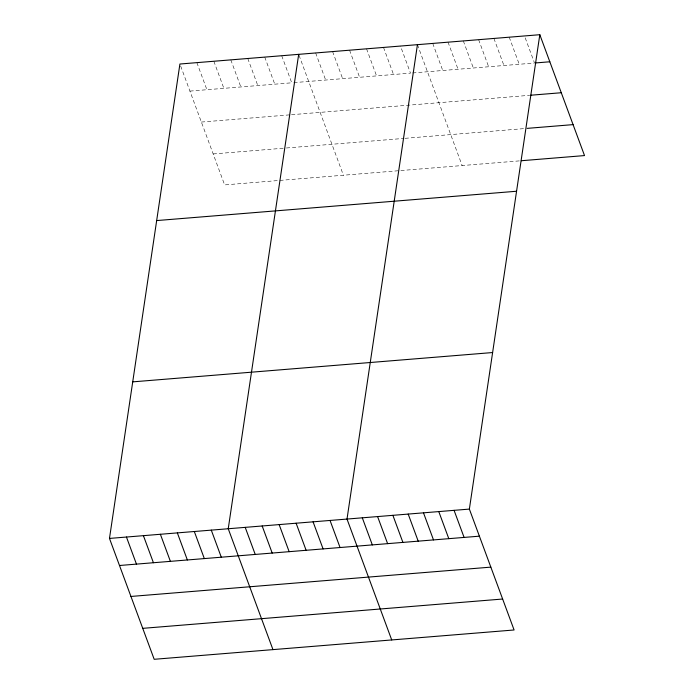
<?xml version="1.0" encoding="UTF-8"?>
<svg xmlns="http://www.w3.org/2000/svg" width="694" height="694" viewBox="0 0 694 694"><rect width="100%" height="100%" fill="white"/><g stroke="black" fill="none" stroke-linecap="round" stroke-linejoin="round"><path stroke-width="0.52" stroke-dasharray="3.47 2.6" d="M189.93 91.105L291.732 82.803L281.712 55.728M293.848 82.638L410.492 73.13L400.473 46.056M412.618 72.957L534.527 63.024L524.508 35.949M201.381 122.057L290.456 114.796M291.515 114.71L529.661 95.312M213.179 153.947L285.286 148.074M286.344 147.987L404.047 138.401M405.114 138.314L525.15 128.529M519.259 160.895L224.63 184.908L180.284 65.028M509.214 37.19L519.233 64.273M493.92 38.439L503.939 65.514M478.626 39.688L488.645 66.763M463.332 40.929L473.343 68.012M448.038 42.178L458.049 69.253M432.735 43.427L442.755 70.502M417.441 44.668L462.161 165.554M383.513 47.435L393.524 74.51M366.545 48.814L376.564 75.898M349.576 50.202L359.596 77.277M332.608 51.582L342.628 78.656M315.649 52.961L325.659 80.044M299.053 55.346L343.391 175.226M264.744 57.108L274.763 84.191M247.775 58.496L257.795 85.57M230.816 59.875L240.827 86.95M213.847 61.254L223.867 88.338M196.879 62.642L206.899 89.717"/><path stroke-width="1.04" d="M539.811 34.7L469.37 509.092L514.089 629.979L154.189 659.3L109.479 538.423L179.911 64.022L539.811 34.7L584.521 155.577L521.298 160.73M298.68 54.349L228.239 528.741L272.959 649.627M417.441 44.668L347.009 519.069L391.72 639.946M535.551 62.946L549.822 61.775M530.684 95.225L561.273 92.736M527.188 128.364L573.071 124.625M156.671 220.571L516.562 191.249M132.719 381.865L492.619 352.543M109.479 538.423L469.37 509.092M119.498 565.497L479.389 536.176M130.949 596.45L490.84 567.128M142.738 628.348L502.638 599.026M454.076 510.342L464.095 537.425M438.782 511.591L448.801 538.665M423.487 512.831L433.498 539.915M408.193 514.081L418.204 541.164M392.891 515.33L402.91 542.404M377.597 516.57L387.616 543.654M362.303 517.819L372.322 544.903M330.04 520.448L340.06 547.531M313.072 521.827L323.092 548.911M296.112 523.215L306.123 550.29M279.144 524.595L289.155 551.678M262.176 525.974L272.195 553.057M245.208 527.362L255.227 554.437M211.28 530.121L221.291 557.204M194.311 531.509L204.331 558.583M177.343 532.888L187.363 559.971M160.375 534.267L170.394 561.351M143.406 535.655L153.426 562.73M126.447 537.035L136.458 564.118"/></g></svg>
